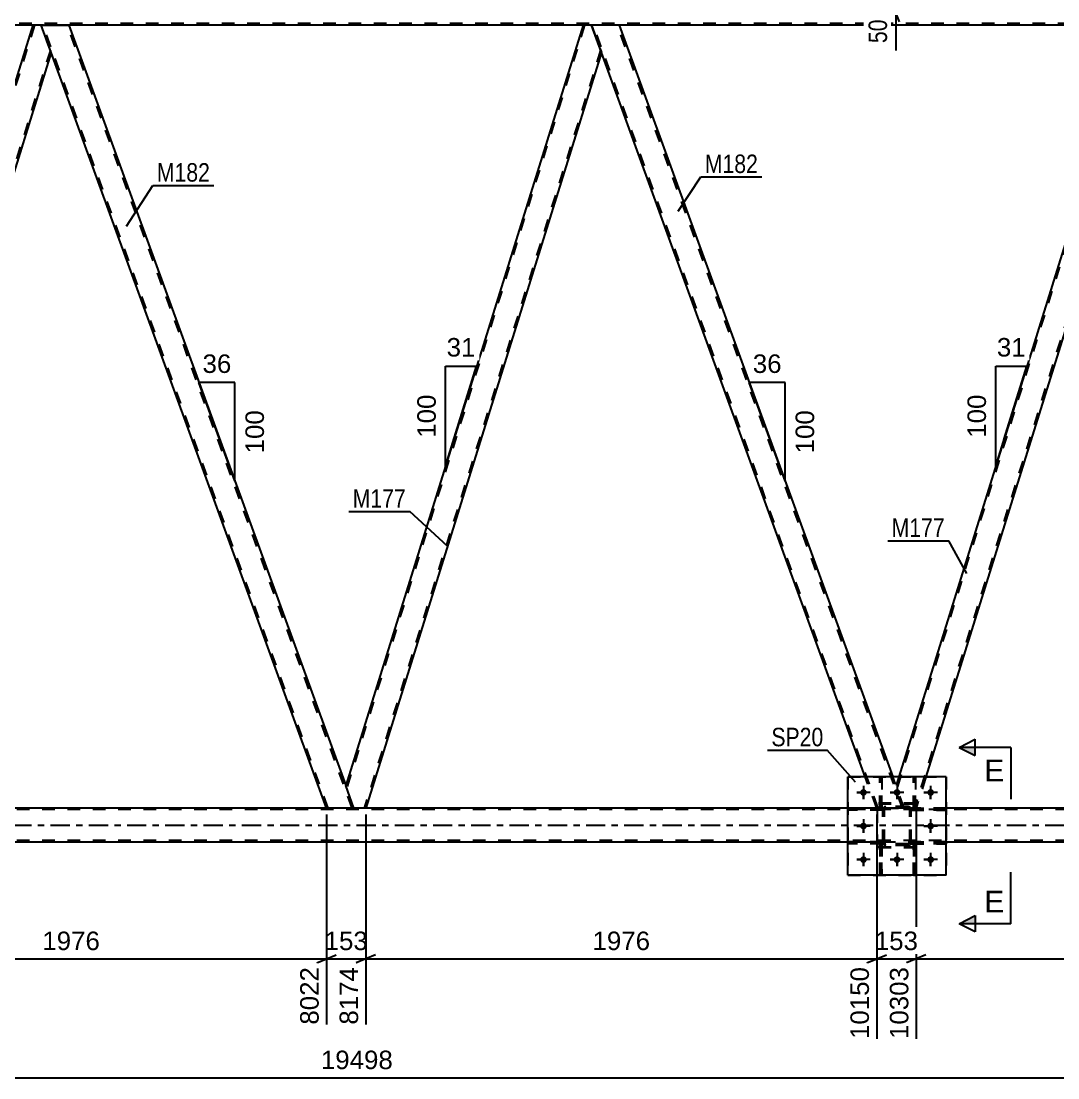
# Model space of a CAD drawing. Header units: millimetres. Extents: x 0 to 3377, y 0 to 1913.
# Drawn here: x 365.6 to 526, y 250.5 to 414.1 of the extents above; entities that cross this region are included whole.
import ezdxf

# ---------------------------------------------------------------- set-up
doc = ezdxf.new("R2010")
doc.units = ezdxf.units.MM
doc.linetypes.add('DXK_LINE_DOT2', pattern=[3.9198, 1.9599, -1.9599])
doc.linetypes.add('DXK_LINE_DOT3', pattern=[5.9187, 2.979, -0.9799, 0.9799, -0.9799])
doc.styles.add('Arial', font='ARIAL.TTF', dxfattribs={"height": 0.2})
doc.styles.add('Arial Narrow', font='ARIALN.TTF', dxfattribs={"height": 0.2})

# ---------------------------------------------------------------- blocks, each defined once
blk = doc.blocks.new('Part-203723820-3169 - 2969')
at = {"color": 2, "linetype": 'Continuous'}
for p, q in [((498.5, 297.11), (498.5, 297.11)), ((498.82, 297.11), (498.5, 297.11)), ((498.82, 297.11), (498.82, 297.11))]:
    blk.add_line(p, q, dxfattribs=at)
at = {"color": 7, "linetype": 'DXK_LINE_DOT2'}
for p, q in [((498.5, 292.27), (498.5, 297.11)), ((498.82, 292.27), (498.82, 297.11)), ((498.5, 292.87), (498.82, 292.87)), ((498.82, 292.27), (498.5, 292.27))]:
    blk.add_line(p, q, dxfattribs=at)
blk = doc.blocks.new('Part-203723820-3261 - 2969')
at = {"color": 7, "linetype": 'DXK_LINE_DOT2'}
for p, q in [((498.82, 286.75), (498.5, 286.75)), ((498.5, 286.75), (498.5, 281.91)), ((498.82, 281.91), (498.82, 286.75)), ((498.5, 286.15), (498.82, 286.15)), ((498.5, 281.91), (498.82, 281.91))]:
    blk.add_line(p, q, dxfattribs=at)
blk = doc.blocks.new('Part-203723820-3026 - 2969')
at = {"color": 7, "linetype": 'DXK_LINE_DOT2'}
for p, q in [((508.75, 292.27), (503.35, 292.27)), ((503.35, 292.27), (503.35, 291.95)), ((503.35, 291.95), (508.75, 291.95)), ((503.95, 291.95), (503.95, 292.27)), ((508.75, 291.95), (508.75, 292.27))]:
    blk.add_line(p, q, dxfattribs=at)
blk = doc.blocks.new('Part-203723820-3027 - 2969')
at = {"color": 7, "linetype": 'DXK_LINE_DOT2'}
for p, q in [((498.95, 287.07), (493.55, 287.07)), ((493.55, 287.07), (493.55, 286.75)), ((498.95, 286.75), (493.55, 286.75)), ((498.35, 286.75), (498.35, 287.07)), ((498.95, 286.75), (498.95, 287.07))]:
    blk.add_line(p, q, dxfattribs=at)
blk = doc.blocks.new('Bolt-203723820-3028 - 2969')
at = {"linetype": 'Continuous'}
for points in [[(496.47, 294.71, -1), (495.43, 294.71, -1)], [(501.67, 294.71, -1), (500.63, 294.71, -1)], [(506.87, 294.71, -1), (505.83, 294.71, -1)], [(496.47, 289.51, -1), (495.43, 289.51, -1)], [(506.87, 289.51, -1), (505.83, 289.51, -1)], [(496.47, 284.31, -1), (495.43, 284.31, -1)], [(501.67, 284.31, -1), (500.63, 284.31, -1)], [(506.87, 284.31, -1), (505.83, 284.31, -1)]]:
    blk.add_hatch(color=1, dxfattribs=at).paths.add_polyline_path(points)
at = {"color": 1, "linetype": 'Continuous'}
for p, q in [((496.99, 294.71), (494.91, 294.71)), ((495.95, 295.75), (495.95, 293.67)), ((502.19, 294.71), (500.11, 294.71)), ((501.15, 295.75), (501.15, 293.67)), ((507.39, 294.71), (505.31, 294.71)), ((506.35, 295.75), (506.35, 293.67)), ((495.95, 290.55), (495.95, 288.47)), ((506.35, 290.55), (506.35, 288.47)), ((496.99, 289.51), (494.91, 289.51)), ((507.39, 289.51), (505.31, 289.51)), ((495.95, 285.35), (495.95, 283.27)), ((501.15, 285.35), (501.15, 283.27)), ((506.35, 285.35), (506.35, 283.27)), ((496.99, 284.31), (494.91, 284.31)), ((502.19, 284.31), (500.11, 284.31)), ((507.39, 284.31), (505.31, 284.31))]:
    blk.add_line(p, q, dxfattribs=at)
blk = doc.blocks.new('Part-203723820-3033 - 2969')
at = {"color": 7, "linetype": 'DXK_LINE_DOT2'}
for p, q in [((504.15, 292.91), (498.15, 292.91)), ((498.15, 286.11), (498.15, 292.91)), ((504.15, 286.11), (504.15, 292.91)), ((504.15, 286.11), (498.15, 286.11))]:
    blk.add_line(p, q, dxfattribs=at)
blk = doc.blocks.new('Part-203723820-3055 - 2969')
at = {"color": 7, "linetype": 'DXK_LINE_DOT2'}
for p, q in [((508.75, 287.07), (503.35, 287.07)), ((503.35, 287.07), (503.35, 286.75)), ((503.35, 286.75), (508.75, 286.75)), ((503.95, 286.75), (503.95, 287.07)), ((508.75, 286.75), (508.75, 287.07))]:
    blk.add_line(p, q, dxfattribs=at)
blk = doc.blocks.new('Part-203723820-3177 - 2969')
at = {"color": 7, "linetype": 'DXK_LINE_DOT2'}
for p, q in [((778.48, 292.05), (91.99, 292.05)), ((508.75, 292.29), (493.55, 292.29)), ((778.48, 287.25), (91.99, 287.25)), ((508.75, 287.01), (493.55, 287.01))]:
    blk.add_line(p, q, dxfattribs=at)
at = {"color": 2, "linetype": 'Continuous'}
for p, q in [((493.55, 292.29), (253.33, 292.29)), ((663.82, 292.29), (508.75, 292.29)), ((493.55, 287.01), (253.33, 287.01)), ((663.82, 287.01), (508.75, 287.01))]:
    blk.add_line(p, q, dxfattribs=at)
at = {"color": 7, "linetype": 'DXK_LINE_DOT3'}
blk.add_line((91.99, 289.65), (778.48, 289.65), dxfattribs=at)
blk = doc.blocks.new('Part-203723820-3103 - 2969')
at = {"color": 7, "linetype": 'DXK_LINE_DOT2'}
for p, q in [((767.08, 413.75), (46.41, 413.75)), ((373, 413.51), (367.42, 413.51)), ((458.13, 413.51), (452.56, 413.51))]:
    blk.add_line(p, q, dxfattribs=at)
at = {"color": 2, "linetype": 'Continuous'}
for p, q in [((367.42, 413.51), (287.86, 413.51)), ((452.56, 413.51), (373, 413.51)), ((537.69, 413.51), (458.13, 413.51))]:
    blk.add_line(p, q, dxfattribs=at)
blk = doc.blocks.new('Part-203723820-3064 - 2969')
at = {"color": 7, "linetype": 'DXK_LINE_DOT2'}
for p, q in [((498.95, 292.03), (498.98, 292.22)), ((498.98, 292.22), (498.95, 292.03)), ((498.95, 286.99), (498.95, 292.03)), ((499.19, 292.03), (499.21, 292.12)), ((499.19, 286.99), (499.19, 292.03)), ((499.21, 292.12), (499.26, 292.2)), ((499.24, 292.48), (499.43, 292.51)), ((499.43, 292.51), (499.24, 292.48)), ((499.26, 292.2), (499.34, 292.25)), ((499.34, 292.25), (499.43, 292.27)), ((502.87, 292.51), (499.43, 292.51)), ((499.43, 292.27), (502.87, 292.27)), ((502.87, 292.51), (503.05, 292.48)), ((503.05, 292.48), (502.87, 292.51)), ((502.87, 292.27), (502.96, 292.25)), ((502.96, 292.25), (503.04, 292.2)), ((503.04, 292.2), (503.09, 292.12)), ((503.09, 292.12), (503.11, 292.03)), ((503.11, 286.99), (503.11, 292.03)), ((503.31, 292.22), (503.35, 292.03)), ((503.35, 292.03), (503.31, 292.22)), ((503.35, 286.99), (503.35, 292.03)), ((498.98, 286.81), (498.95, 286.99)), ((498.95, 286.99), (498.98, 286.81)), ((499.21, 286.9), (499.19, 286.99)), ((499.26, 286.82), (499.21, 286.9)), ((499.43, 286.51), (499.24, 286.55)), ((499.24, 286.55), (499.43, 286.51)), ((499.34, 286.77), (499.26, 286.82)), ((499.43, 286.75), (499.34, 286.77)), ((502.87, 286.75), (499.43, 286.75)), ((502.87, 286.51), (499.43, 286.51)), ((502.96, 286.77), (502.87, 286.75)), ((503.05, 286.55), (502.87, 286.51)), ((502.87, 286.51), (503.05, 286.55)), ((503.04, 286.82), (502.96, 286.77)), ((503.09, 286.9), (503.04, 286.82)), ((503.11, 286.99), (503.09, 286.9)), ((503.35, 286.99), (503.31, 286.81)), ((503.31, 286.81), (503.35, 286.99))]:
    blk.add_line(p, q, dxfattribs=at)
at = {"color": 7, "linetype": 'DXK_LINE_DOT3'}
blk.add_line((501.15, 289.51), (501.15, 289.51), dxfattribs=at)
at = {"color": 7, "linetype": 'DXK_LINE_DOT2'}
for centre, start, end in [((499.43, 292.03), 112.5, 157.5), ((499.43, 292.03), 112.5, 157.5), ((502.87, 292.03), 22.5, 67.5), ((502.87, 292.03), 22.5, 67.5), ((499.43, 286.99), 202.5, 247.5), ((499.43, 286.99), 202.5, 247.5), ((502.87, 286.99), 292.5, 337.5), ((502.87, 286.99), 292.5, 337.5)]:
    blk.add_arc(centre, 0.48, start, end, dxfattribs=at)
blk = doc.blocks.new('Part-203723820-3065 - 2969')
at = {"color": 7, "linetype": 'DXK_LINE_DOT2'}
for p, q in [((498.95, 292.03), (498.98, 292.22)), ((498.98, 292.22), (498.95, 292.03)), ((498.95, 286.99), (498.95, 292.03)), ((499.19, 292.03), (499.21, 292.12)), ((499.19, 286.99), (499.19, 292.03)), ((499.21, 292.12), (499.26, 292.2)), ((499.24, 292.48), (499.43, 292.51)), ((499.43, 292.51), (499.24, 292.48)), ((499.26, 292.2), (499.34, 292.25)), ((499.34, 292.25), (499.43, 292.27)), ((502.87, 292.51), (499.43, 292.51)), ((499.43, 292.27), (502.87, 292.27)), ((502.87, 292.51), (503.05, 292.48)), ((503.05, 292.48), (502.87, 292.51)), ((502.87, 292.27), (502.96, 292.25)), ((502.96, 292.25), (503.04, 292.2)), ((503.04, 292.2), (503.09, 292.12)), ((503.09, 292.12), (503.11, 292.03)), ((503.11, 286.99), (503.11, 292.03)), ((503.31, 292.22), (503.35, 292.03)), ((503.35, 292.03), (503.31, 292.22)), ((503.35, 286.99), (503.35, 292.03)), ((498.98, 286.81), (498.95, 286.99)), ((498.95, 286.99), (498.98, 286.81)), ((499.21, 286.9), (499.19, 286.99)), ((499.26, 286.82), (499.21, 286.9)), ((499.43, 286.51), (499.24, 286.55)), ((499.24, 286.55), (499.43, 286.51)), ((499.34, 286.77), (499.26, 286.82)), ((499.43, 286.75), (499.34, 286.77)), ((502.87, 286.75), (499.43, 286.75)), ((502.87, 286.51), (499.43, 286.51)), ((502.96, 286.77), (502.87, 286.75)), ((503.05, 286.55), (502.87, 286.51)), ((502.87, 286.51), (503.05, 286.55)), ((503.04, 286.82), (502.96, 286.77)), ((503.09, 286.9), (503.04, 286.82)), ((503.11, 286.99), (503.09, 286.9)), ((503.35, 286.99), (503.31, 286.81)), ((503.31, 286.81), (503.35, 286.99))]:
    blk.add_line(p, q, dxfattribs=at)
at = {"color": 7, "linetype": 'DXK_LINE_DOT3'}
blk.add_line((501.15, 289.51), (501.15, 289.51), dxfattribs=at)
at = {"color": 7, "linetype": 'DXK_LINE_DOT2'}
for centre, start, end in [((499.43, 292.03), 112.5, 157.5), ((499.43, 292.03), 112.5, 157.5), ((502.87, 292.03), 22.5, 67.5), ((502.87, 292.03), 22.5, 67.5), ((499.43, 286.99), 202.5, 247.5), ((499.43, 286.99), 202.5, 247.5), ((502.87, 286.99), 292.5, 337.5), ((502.87, 286.99), 292.5, 337.5)]:
    blk.add_arc(centre, 0.48, start, end, dxfattribs=at)
blk = doc.blocks.new('Part-203723820-3069 - 2969')
at = {"color": 7, "linetype": 'DXK_LINE_DOT2'}
for p, q in [((503.7, 281.91), (503.7, 286.75)), ((503.7, 286.75), (504.02, 286.75)), ((504.02, 286.75), (504.02, 281.91)), ((503.7, 286.15), (504.02, 286.15)), ((504.02, 281.91), (503.7, 281.91))]:
    blk.add_line(p, q, dxfattribs=at)
blk = doc.blocks.new('Part-203723820-3116 - 2969')
at = {"color": 7, "linetype": 'DXK_LINE_DOT2'}
for p, q in [((504.15, 293.05), (498.15, 293.05)), ((498.15, 286.25), (498.15, 293.05)), ((504.15, 286.25), (504.15, 293.05)), ((504.15, 286.25), (498.15, 286.25))]:
    blk.add_line(p, q, dxfattribs=at)
blk = doc.blocks.new('Bolt-203723820-3122 - 2969')
at = {"color": 1, "linetype": 'Continuous'}
for p, q in [((494.91, 294.71), (495.6, 294.71)), ((495.95, 295.75), (495.95, 295.06)), ((496.99, 294.71), (496.29, 294.71)), ((500.11, 294.71), (500.8, 294.71)), ((501.15, 295.75), (501.15, 295.06)), ((502.19, 294.71), (501.49, 294.71)), ((505.31, 294.71), (506, 294.71)), ((506.35, 295.75), (506.35, 295.06)), ((507.39, 294.71), (506.69, 294.71)), ((495.95, 293.67), (495.95, 294.36)), ((501.15, 293.67), (501.15, 294.36)), ((506.35, 293.67), (506.35, 294.36)), ((495.95, 290.55), (495.95, 289.86)), ((506.35, 290.55), (506.35, 289.86)), ((494.91, 289.51), (495.6, 289.51)), ((495.95, 288.47), (495.95, 289.16)), ((496.99, 289.51), (496.29, 289.51)), ((505.31, 289.51), (506, 289.51)), ((506.35, 288.47), (506.35, 289.16)), ((507.39, 289.51), (506.69, 289.51)), ((495.95, 285.35), (495.95, 284.66)), ((501.15, 285.35), (501.15, 284.66)), ((506.35, 285.35), (506.35, 284.66)), ((494.91, 284.31), (495.6, 284.31)), ((495.95, 283.27), (495.95, 283.96)), ((496.99, 284.31), (496.29, 284.31)), ((500.11, 284.31), (500.8, 284.31)), ((501.15, 283.27), (501.15, 283.96)), ((502.19, 284.31), (501.49, 284.31)), ((505.31, 284.31), (506, 284.31)), ((506.35, 283.27), (506.35, 283.96)), ((507.39, 284.31), (506.69, 284.31))]:
    blk.add_line(p, q, dxfattribs=at)
blk = doc.blocks.new('Part-203723820-3136 - 2969')
at = {"color": 7, "linetype": 'DXK_LINE_DOT2'}
for p, q in [((498.5, 281.91), (498.5, 286.75)), ((498.5, 286.75), (498.82, 286.75)), ((498.82, 286.75), (498.82, 281.91)), ((498.5, 286.15), (498.82, 286.15)), ((498.82, 281.91), (498.5, 281.91))]:
    blk.add_line(p, q, dxfattribs=at)
blk = doc.blocks.new('Part-203723820-3151 - 2969')
at = {"color": 2, "linetype": 'Continuous'}
for p, q in [((458.13, 413.51), (453.88, 413.51)), ((458.13, 413.51), (500.5, 297.11)), ((496.24, 297.11), (455.42, 409.26))]:
    blk.add_line(p, q, dxfattribs=at)
at = {"color": 7, "linetype": 'DXK_LINE_DOT2'}
for p, q in [((453.88, 413.51), (455.42, 409.26)), ((498.25, 292.29), (454.13, 413.51)), ((502, 292.29), (457.88, 413.51)), ((498, 292.29), (496.24, 297.11)), ((502.25, 292.29), (500.5, 297.11)), ((502.25, 292.29), (498, 292.29))]:
    blk.add_line(p, q, dxfattribs=at)
blk = doc.blocks.new('Part-203723820-3155 - 2969')
at = {"color": 7, "linetype": 'DXK_LINE_DOT2'}
for p, q in [((503.7, 292.27), (503.7, 297.11)), ((503.7, 297.11), (504.02, 297.11)), ((504.02, 297.11), (504.02, 292.27)), ((503.7, 292.87), (504.02, 292.87)), ((504.02, 292.27), (503.7, 292.27))]:
    blk.add_line(p, q, dxfattribs=at)
blk = doc.blocks.new('Part-203723820-3156 - 2969')
at = {"color": 7, "linetype": 'DXK_LINE_DOT2'}
for p, q in [((498.95, 292.27), (493.55, 292.27)), ((493.55, 292.27), (493.55, 291.95)), ((498.95, 291.95), (493.55, 291.95)), ((498.35, 291.95), (498.35, 292.27)), ((498.95, 291.95), (498.95, 292.27))]:
    blk.add_line(p, q, dxfattribs=at)
blk = doc.blocks.new('Part-203723820-3172 - 2969')
at = {"color": 7, "linetype": 'DXK_LINE_DOT2'}
for p, q in [((504.02, 286.75), (503.7, 286.75)), ((503.7, 286.75), (503.7, 281.91)), ((504.02, 281.91), (504.02, 286.75)), ((503.7, 286.15), (504.02, 286.15)), ((503.7, 281.91), (504.02, 281.91))]:
    blk.add_line(p, q, dxfattribs=at)
blk = doc.blocks.new('Part-203723820-3192 - 2969')
at = {"color": 2, "linetype": 'Continuous'}
for p, q in [((452.56, 413.51), (415.86, 295.76)), ((453.88, 413.51), (452.56, 413.51)), ((455.42, 409.26), (453.88, 413.51)), ((455.42, 409.26), (418.96, 292.29)), ((417.12, 292.29), (415.86, 295.76))]:
    blk.add_line(p, q, dxfattribs=at)
at = {"color": 7, "linetype": 'DXK_LINE_DOT2'}
for p, q in [((452.81, 413.51), (415.99, 295.39)), ((455.29, 409.63), (418.71, 292.29)), ((418.96, 292.29), (417.12, 292.29))]:
    blk.add_line(p, q, dxfattribs=at)
blk = doc.blocks.new('Part-203723820-3203 - 2969')
at = {"color": 7, "linetype": 'DXK_LINE_DOT2'}
for p, q in [((498.95, 292.27), (493.55, 292.27)), ((493.55, 291.95), (493.55, 292.27)), ((498.95, 291.95), (493.55, 291.95)), ((498.35, 291.95), (498.35, 292.27)), ((498.95, 292.27), (498.95, 291.95))]:
    blk.add_line(p, q, dxfattribs=at)
blk = doc.blocks.new('Part-203723820-3206 - 2969')
at = {"color": 2, "linetype": 'Continuous'}
for p, q in [((503.7, 297.11), (503.7, 297.11)), ((504.02, 297.11), (503.7, 297.11)), ((504.02, 297.11), (504.02, 297.11))]:
    blk.add_line(p, q, dxfattribs=at)
at = {"color": 7, "linetype": 'DXK_LINE_DOT2'}
for p, q in [((503.7, 292.27), (503.7, 297.11)), ((504.02, 292.27), (504.02, 297.11)), ((503.7, 292.87), (504.02, 292.87)), ((504.02, 292.27), (503.7, 292.27))]:
    blk.add_line(p, q, dxfattribs=at)
blk = doc.blocks.new('Part-203723820-3214 - 2969')
at = {"color": 7, "linetype": 'DXK_LINE_DOT2'}
for p, q in [((498.5, 292.27), (498.5, 297.11)), ((498.5, 297.11), (498.82, 297.11)), ((498.82, 297.11), (498.82, 292.27)), ((498.5, 292.87), (498.82, 292.87)), ((498.82, 292.27), (498.5, 292.27))]:
    blk.add_line(p, q, dxfattribs=at)
blk = doc.blocks.new('Part-203723820-3229 - 2969')
at = {"color": 7, "linetype": 'DXK_LINE_DOT2'}
for p, q in [((503.35, 291.95), (503.35, 292.27)), ((503.35, 292.27), (508.75, 292.27)), ((508.75, 291.95), (503.35, 291.95)), ((503.95, 291.95), (503.95, 292.27)), ((508.75, 292.27), (508.75, 291.95))]:
    blk.add_line(p, q, dxfattribs=at)
blk = doc.blocks.new('Part-203723820-3230 - 2969')
at = {"color": 7, "linetype": 'DXK_LINE_DOT2'}
for p, q in [((498.95, 287.07), (493.55, 287.07)), ((493.55, 286.75), (493.55, 287.07)), ((498.95, 286.75), (493.55, 286.75)), ((498.35, 286.75), (498.35, 287.07)), ((498.95, 287.07), (498.95, 286.75))]:
    blk.add_line(p, q, dxfattribs=at)
blk = doc.blocks.new('Part-203723820-3250 - 2969')
at = {"color": 7, "linetype": 'DXK_LINE_DOT2'}
for p, q in [((493.55, 297.11), (508.75, 297.11)), ((493.55, 297.11), (493.55, 281.91)), ((508.75, 297.11), (508.75, 281.91)), ((493.55, 281.91), (508.75, 281.91))]:
    blk.add_line(p, q, dxfattribs=at)
blk = doc.blocks.new('Part-203723820-3277 - 2969')
at = {"color": 2, "linetype": 'Continuous'}
for p, q in [((367.42, 413.51), (330.72, 295.76)), ((368.74, 413.51), (367.42, 413.51)), ((370.29, 409.26), (368.74, 413.51)), ((370.29, 409.26), (333.83, 292.29)), ((331.99, 292.29), (330.72, 295.76))]:
    blk.add_line(p, q, dxfattribs=at)
at = {"color": 7, "linetype": 'DXK_LINE_DOT2'}
for p, q in [((367.68, 413.51), (330.86, 295.39)), ((370.15, 409.63), (333.58, 292.29)), ((333.83, 292.29), (331.99, 292.29))]:
    blk.add_line(p, q, dxfattribs=at)
blk = doc.blocks.new('Part-203723820-3295 - 2969')
at = {"color": 2, "linetype": 'Continuous'}
for p, q in [((508.75, 297.11), (493.55, 297.11)), ((493.55, 281.91), (493.55, 297.11)), ((508.75, 281.91), (508.75, 297.11)), ((508.75, 281.91), (493.55, 281.91))]:
    blk.add_line(p, q, dxfattribs=at)
blk = doc.blocks.new('Part-203723820-3296 - 2969')
at = {"color": 7, "linetype": 'DXK_LINE_DOT2'}
for p, q in [((503.35, 286.75), (503.35, 287.07)), ((503.35, 287.07), (508.75, 287.07)), ((508.75, 286.75), (503.35, 286.75)), ((503.95, 286.75), (503.95, 287.07)), ((508.75, 287.07), (508.75, 286.75))]:
    blk.add_line(p, q, dxfattribs=at)
blk = doc.blocks.new('Part-203723820-3316 - 2969')
at = {"color": 7, "linetype": 'DXK_LINE_DOT2'}
for p, q in [((537.94, 413.51), (501.13, 295.39)), ((540.42, 409.63), (503.85, 292.29)), ((501.41, 297.11), (500.99, 295.76)), ((505.6, 297.11), (504.1, 292.29)), ((502.25, 292.29), (500.99, 295.76)), ((504.1, 292.29), (502.25, 292.29))]:
    blk.add_line(p, q, dxfattribs=at)
at = {"color": 2, "linetype": 'Continuous'}
for p, q in [((537.69, 413.51), (501.41, 297.11)), ((539.01, 413.51), (537.69, 413.51)), ((540.56, 409.26), (539.01, 413.51)), ((540.56, 409.26), (505.6, 297.11))]:
    blk.add_line(p, q, dxfattribs=at)
blk = doc.blocks.new('Part-203723820-3321 - 2969')
at = {"color": 2, "linetype": 'Continuous'}
for p, q in [((368.74, 413.51), (373, 413.51)), ((373, 413.51), (415.86, 295.76)), ((412.86, 292.29), (370.29, 409.26))]:
    blk.add_line(p, q, dxfattribs=at)
at = {"color": 7, "linetype": 'DXK_LINE_DOT2'}
for p, q in [((370.29, 409.26), (368.74, 413.51)), ((413.12, 292.29), (369, 413.51)), ((416.86, 292.29), (372.74, 413.51)), ((417.12, 292.29), (415.86, 295.76)), ((417.12, 292.29), (412.86, 292.29))]:
    blk.add_line(p, q, dxfattribs=at)
blk = doc.blocks.new('StraightDimension-203723820-4111 - 2969')
at = {"color": 7, "linetype": 'Continuous'}
for p, q in [((412.86, 291.29), (412.86, 258.76)), ((418.96, 291.29), (418.96, 258.76)), ((411.36, 268.35), (414.36, 269.55)), ((412.86, 268.95), (418.96, 268.95)), ((420.46, 269.55), (417.46, 268.35))]:
    blk.add_line(p, q, dxfattribs=at)
at = {"color": 0}
blk.add_wipeout([(419.85, 269.7), (419.85, 273.9), (411.98, 273.9), (411.98, 269.7)], dxfattribs=at)
at = {"color": 0, "linetype": 'Continuous'}
blk.add_wipeout([(418.36, 268.25), (414.16, 268.25), (414.16, 258.16), (418.36, 258.16)], dxfattribs=at)
at = {"color": 3, "style": 'Arial'}
blk.add_text('153', height=2.865, dxfattribs=at).set_placement((412.58, 270.3))
at = {"color": 3, "linetype": 'Continuous', "style": 'Arial'}
blk.add_text('8174', height=2.865, rotation=90.0002, dxfattribs=at).set_placement((417.76, 258.76))
blk = doc.blocks.new('AngleDimension-203723820-4641 - 2969')
at = {"color": 7, "linetype": 'Continuous'}
for p, q in [((431.28, 360.7), (436.1, 360.7)), ((431.28, 345.23), (436.1, 360.7)), ((431.28, 345.23), (431.28, 360.7)), ((432.6, 349.47), (436.1, 360.7))]:
    blk.add_line(p, q, dxfattribs=at)
at = {"color": 0}
for points in [[(436.51, 361.6), (436.51, 365.8), (430.86, 365.8), (430.86, 361.6)], [(430.38, 356.9), (426.18, 356.9), (426.18, 349.03), (430.38, 349.03)]]:
    blk.add_wipeout(points, dxfattribs=at)
at = {"color": 3, "style": 'Arial'}
blk.add_text('31', height=2.865, dxfattribs=at).set_placement((431.46, 362.2))
blk.add_text('100', height=2.865, rotation=90.0002, dxfattribs=at).set_placement((429.78, 349.63))
blk = doc.blocks.new('AngleDimension-203723820-4516 - 2969')
at = {"color": 7, "linetype": 'Continuous'}
for p, q in [((516.41, 360.7), (521.23, 360.7)), ((516.41, 345.23), (521.23, 360.7)), ((516.41, 345.23), (516.41, 360.7)), ((517.73, 349.47), (521.23, 360.7))]:
    blk.add_line(p, q, dxfattribs=at)
at = {"color": 0}
for points in [[(521.64, 361.6), (521.64, 365.8), (516, 365.8), (516, 361.6)], [(515.51, 356.9), (511.31, 356.9), (511.31, 349.03), (515.51, 349.03)]]:
    blk.add_wipeout(points, dxfattribs=at)
at = {"color": 3, "style": 'Arial'}
blk.add_text('31', height=2.865, dxfattribs=at).set_placement((516.6, 362.2))
blk.add_text('100', height=2.865, rotation=90.0002, dxfattribs=at).set_placement((514.91, 349.63))
blk = doc.blocks.new('StraightDimension-203723820-3878 - 2969')
at = {"color": 7, "linetype": 'Continuous'}
for p, q in [((504.1, 291.29), (504.1, 256.54)), ((583.13, 291.29), (583.13, 256.54)), ((505.6, 269.55), (502.6, 268.35)), ((504.1, 268.95), (583.13, 268.95)), ((581.63, 268.35), (584.63, 269.55))]:
    blk.add_line(p, q, dxfattribs=at)
at = {"color": 0}
blk.add_wipeout([(548.66, 269.7), (548.66, 273.9), (538.57, 273.9), (538.57, 269.7)], dxfattribs=at)
at = {"color": 0, "linetype": 'Continuous'}
blk.add_wipeout([(582.53, 268.25), (578.33, 268.25), (578.33, 255.94), (582.53, 255.94)], dxfattribs=at)
at = {"color": 3, "style": 'Arial'}
blk.add_text('1976', height=2.865, dxfattribs=at).set_placement((539.17, 270.3))
at = {"color": 3, "linetype": 'Continuous', "style": 'Arial'}
blk.add_text('12279', height=2.865, rotation=90.0002, dxfattribs=at).set_placement((581.93, 256.54))
blk = doc.blocks.new('StraightDimension-203723820-3751 - 2969')
at = {"color": 7, "linetype": 'Continuous'}
blk.add_line((45.77, 250.52), (789.34, 250.52), dxfattribs=at)
at = {"color": 0}
blk.add_wipeout([(423.72, 251.27), (423.72, 255.47), (411.4, 255.47), (411.4, 251.27)], dxfattribs=at)
at = {"color": 3, "style": 'Arial'}
blk.add_text('19498', height=2.865, dxfattribs=at).set_placement((412, 251.87))
blk = doc.blocks.new('AngleDimension-203723820-4721 - 2969')
at = {"color": 7, "linetype": 'Continuous'}
for p, q in [((398.69, 358.16), (393.14, 358.16)), ((398.69, 342.93), (393.14, 358.16)), ((398.69, 342.93), (398.69, 358.16)), ((398.69, 342.93), (398.69, 342.93))]:
    blk.add_line(p, q, dxfattribs=at)
at = {"color": 0}
for points in [[(398.74, 359.06), (398.74, 363.26), (393.09, 363.26), (393.09, 359.06)], [(403.79, 354.48), (399.59, 354.48), (399.59, 346.61), (403.79, 346.61)]]:
    blk.add_wipeout(points, dxfattribs=at)
at = {"color": 3, "style": 'Arial'}
blk.add_text('36', height=2.865, dxfattribs=at).set_placement((393.69, 359.66))
blk.add_text('100', height=2.865, rotation=90.0002, dxfattribs=at).set_placement((403.19, 347.21))
blk = doc.blocks.new('StraightDimension-203723820-3902 - 2969')
at = {"color": 7, "linetype": 'Continuous'}
for p, q in [((498, 291.29), (498, 256.54)), ((504.1, 291.29), (504.1, 256.54)), ((496.5, 268.35), (499.5, 269.55)), ((498, 268.95), (504.1, 268.95)), ((505.6, 269.55), (502.6, 268.35))]:
    blk.add_line(p, q, dxfattribs=at)
at = {"color": 0}
blk.add_wipeout([(504.98, 269.7), (504.98, 273.9), (497.11, 273.9), (497.11, 269.7)], dxfattribs=at)
at = {"color": 0, "linetype": 'Continuous'}
blk.add_wipeout([(503.5, 268.25), (499.3, 268.25), (499.3, 255.94), (503.5, 255.94)], dxfattribs=at)
at = {"color": 3, "style": 'Arial'}
blk.add_text('153', height=2.865, dxfattribs=at).set_placement((497.71, 270.3))
at = {"color": 3, "linetype": 'Continuous', "style": 'Arial'}
blk.add_text('10303', height=2.865, rotation=90.0002, dxfattribs=at).set_placement((502.9, 256.54))
blk = doc.blocks.new('StraightDimension-203723820-3926 - 2969')
at = {"color": 7, "linetype": 'Continuous'}
for p, q in [((418.96, 291.29), (418.96, 258.76)), ((498, 291.29), (498, 256.54)), ((420.46, 269.55), (417.46, 268.35)), ((418.96, 268.95), (498, 268.95)), ((496.5, 268.35), (499.5, 269.55))]:
    blk.add_line(p, q, dxfattribs=at)
at = {"color": 0}
blk.add_wipeout([(463.53, 269.7), (463.53, 273.9), (453.43, 273.9), (453.43, 269.7)], dxfattribs=at)
at = {"color": 0, "linetype": 'Continuous'}
blk.add_wipeout([(497.4, 268.25), (493.2, 268.25), (493.2, 255.94), (497.4, 255.94)], dxfattribs=at)
at = {"color": 3, "style": 'Arial'}
blk.add_text('1976', height=2.865, dxfattribs=at).set_placement((454.03, 270.3))
at = {"color": 3, "linetype": 'Continuous', "style": 'Arial'}
blk.add_text('10150', height=2.865, rotation=90.0002, dxfattribs=at).set_placement((496.8, 256.54))
blk = doc.blocks.new('StraightDimension-203723820-4087 - 2969')
at = {"color": 7, "linetype": 'Continuous'}
for p, q in [((333.83, 291.29), (333.83, 258.76)), ((412.86, 291.29), (412.86, 258.76)), ((335.33, 269.55), (332.33, 268.35)), ((333.83, 268.95), (412.86, 268.95)), ((411.36, 268.35), (414.36, 269.55))]:
    blk.add_line(p, q, dxfattribs=at)
at = {"color": 0}
blk.add_wipeout([(378.39, 269.7), (378.39, 273.9), (368.3, 273.9), (368.3, 269.7)], dxfattribs=at)
at = {"color": 0, "linetype": 'Continuous'}
blk.add_wipeout([(412.26, 268.25), (408.06, 268.25), (408.06, 258.16), (412.26, 258.16)], dxfattribs=at)
at = {"color": 3, "style": 'Arial'}
blk.add_text('1976', height=2.865, dxfattribs=at).set_placement((368.9, 270.3))
at = {"color": 3, "linetype": 'Continuous', "style": 'Arial'}
blk.add_text('8022', height=2.865, rotation=90.0002, dxfattribs=at).set_placement((411.66, 258.76))
blk = doc.blocks.new('AngleDimension-203723820-4732 - 2969')
at = {"color": 7, "linetype": 'Continuous'}
for p, q in [((483.82, 358.16), (478.28, 358.16)), ((483.82, 342.93), (478.28, 358.16)), ((483.82, 342.93), (483.82, 358.16)), ((483.82, 342.93), (483.82, 342.93))]:
    blk.add_line(p, q, dxfattribs=at)
at = {"color": 0}
for points in [[(483.87, 359.06), (483.87, 363.26), (478.23, 363.26), (478.23, 359.06)], [(488.92, 354.48), (484.72, 354.48), (484.72, 346.61), (488.92, 346.61)]]:
    blk.add_wipeout(points, dxfattribs=at)
at = {"color": 3, "style": 'Arial'}
blk.add_text('36', height=2.865, dxfattribs=at).set_placement((478.83, 359.66))
blk.add_text('100', height=2.865, rotation=90.0002, dxfattribs=at).set_placement((488.32, 347.21))
blk = doc.blocks.new('StraightDimension-203723820-4791 - 2969')
at = {"color": 7, "linetype": 'Continuous'}
for p, q in [((500.35, 419.01), (501.55, 416.01)), ((468.95, 417.51), (503.35, 417.51)), ((500.95, 415.51), (500.95, 417.51)), ((501.55, 414.01), (500.35, 417.01)), ((468.95, 415.51), (503.35, 415.51))]:
    blk.add_line(p, q, dxfattribs=at)
at = {"color": 0}
blk.add_wipeout([(500.2, 414.98), (496, 414.98), (496, 410.13), (500.2, 410.13)], dxfattribs=at)
at = {"color": 7, "linetype": 'Continuous'}
blk.add_line((500.95, 415.51), (500.95, 409.6), dxfattribs=at)
blk.add_line((500.95, 415.51), (500.95, 409.6), dxfattribs=at)
at = {"color": 3, "style": 'Arial Narrow'}
blk.add_text('50', height=2.863, rotation=90.0002, dxfattribs=at).set_placement((499.6, 410.73))
blk = doc.blocks.new('SectionMark-203723820-4803 - 2969')
at = {"linetype": 'Continuous'}
for points in [[(513.25, 301.69), (513.25, 300.44), (510.75, 301.69)], [(513.25, 275.64), (513.25, 274.39), (510.75, 274.39)]]:
    blk.add_hatch(color=6, dxfattribs=at).paths.add_polyline_path(points)
at = {"color": 6, "linetype": 'Continuous'}
for p, q in [((510.75, 301.69), (513.25, 302.94)), ((513.25, 300.44), (513.25, 302.94)), ((518.75, 301.69), (510.75, 301.69)), ((510.75, 301.69), (513.25, 300.44)), ((518.75, 301.69), (518.75, 293.69)), ((518.75, 274.39), (518.75, 282.39)), ((510.75, 274.39), (513.25, 275.64)), ((513.25, 275.64), (513.25, 273.14)), ((518.75, 274.39), (510.75, 274.39)), ((513.25, 273.14), (510.75, 274.39))]:
    blk.add_line(p, q, dxfattribs=at)
at = {"color": 0, "linetype": 'Continuous'}
for points in [[(517.75, 296.44), (517.75, 299.94), (514.64, 299.94), (514.64, 296.44)], [(517.75, 276.14), (517.75, 279.64), (514.64, 279.64), (514.64, 276.14)]]:
    blk.add_wipeout(points, dxfattribs=at)
at = {"color": 3, "linetype": 'Continuous', "style": 'Arial'}
for p in [(514.64, 296.44), (514.64, 276.14)]:
    blk.add_text('E', height=3.34, dxfattribs=at).set_placement(p)
blk = doc.blocks.new('Mark-203723820-3147 - 2969')
at = {"color": 0}
blk.add_wipeout([(479.64, 390.61), (479.64, 393.61), (471.41, 393.61), (471.41, 390.61)], dxfattribs=at)
blk.add_wipeout([(479.64, 390.61), (479.64, 393.61), (471.41, 393.61), (471.41, 390.61)], dxfattribs=at)
at = {"color": 30, "linetype": 'Continuous'}
for p, q in [((467.28, 384.69), (470.81, 390.01)), ((470.81, 390.01), (480.24, 390.01))]:
    blk.add_line(p, q, dxfattribs=at)
at = {"color": 3, "style": 'Arial Narrow'}
blk.add_text('M182', height=2.863, dxfattribs=at).set_placement((471.41, 390.61))
blk = doc.blocks.new('Mark-203723820-3188 - 2969')
at = {"color": 0}
blk.add_wipeout([(425.14, 338.79), (425.14, 341.79), (416.92, 341.79), (416.92, 338.79)], dxfattribs=at)
blk.add_wipeout([(425.14, 338.79), (425.14, 341.79), (416.92, 341.79), (416.92, 338.79)], dxfattribs=at)
at = {"color": 30, "linetype": 'Continuous'}
for p in [(416.32, 338.19), (431.61, 332.85)]:
    blk.add_line(p, (425.74, 338.19), dxfattribs=at)
at = {"color": 3, "style": 'Arial Narrow'}
blk.add_text('M177', height=2.863, dxfattribs=at).set_placement((416.92, 338.79))
blk = doc.blocks.new('Mark-203723820-3291 - 2969')
at = {"color": 0}
blk.add_wipeout([(489.75, 301.86), (489.75, 304.86), (481.71, 304.86), (481.71, 301.86)], dxfattribs=at)
blk.add_wipeout([(489.75, 301.86), (489.75, 304.86), (481.71, 304.86), (481.71, 301.86)], dxfattribs=at)
at = {"color": 30, "linetype": 'Continuous'}
for p in [(481.11, 301.26), (494.7, 296.32)]:
    blk.add_line(p, (490.35, 301.26), dxfattribs=at)
at = {"color": 3, "style": 'Arial Narrow'}
blk.add_text('SP20', height=2.863, dxfattribs=at).set_placement((481.71, 301.86))
blk = doc.blocks.new('Mark-203723820-3312 - 2969')
at = {"color": 0}
blk.add_wipeout([(508.54, 334.28), (508.54, 337.28), (500.31, 337.28), (500.31, 334.28)], dxfattribs=at)
blk.add_wipeout([(508.54, 334.28), (508.54, 337.28), (500.31, 337.28), (500.31, 334.28)], dxfattribs=at)
at = {"color": 30, "linetype": 'Continuous'}
for p in [(499.71, 333.68), (511.93, 328.6)]:
    blk.add_line(p, (509.14, 333.68), dxfattribs=at)
at = {"color": 3, "style": 'Arial Narrow'}
blk.add_text('M177', height=2.863, dxfattribs=at).set_placement((500.31, 334.28))
blk = doc.blocks.new('Mark-203723820-3317 - 2969')
at = {"color": 0}
blk.add_wipeout([(394.85, 389.28), (394.85, 392.28), (386.62, 392.28), (386.62, 389.28)], dxfattribs=at)
blk.add_wipeout([(394.85, 389.28), (394.85, 392.28), (386.62, 392.28), (386.62, 389.28)], dxfattribs=at)
at = {"color": 30, "linetype": 'Continuous'}
for p, q in [((381.92, 382.37), (386.02, 388.68)), ((386.02, 388.68), (395.45, 388.68))]:
    blk.add_line(p, q, dxfattribs=at)
at = {"color": 3, "style": 'Arial Narrow'}
blk.add_text('M182', height=2.863, dxfattribs=at).set_placement((386.62, 389.28))

msp = doc.modelspace()

# ---------------------------------------------------------------- block references
for name in ['Part-203723820-3103 - 2969', 'Part-203723820-3277 - 2969', 'Part-203723820-3321 - 2969', 'Part-203723820-3192 - 2969', 'Part-203723820-3151 - 2969', 'Part-203723820-3316 - 2969', 'Part-203723820-3250 - 2969', 'Part-203723820-3295 - 2969', 'Part-203723820-3169 - 2969', 'Part-203723820-3214 - 2969', 'Part-203723820-3155 - 2969', 'Part-203723820-3206 - 2969', 'Bolt-203723820-3028 - 2969', 'Bolt-203723820-3122 - 2969', 'Part-203723820-3116 - 2969', 'Part-203723820-3033 - 2969', 'Part-203723820-3177 - 2969', 'Part-203723820-3156 - 2969', 'Part-203723820-3203 - 2969', 'Part-203723820-3064 - 2969', 'Part-203723820-3065 - 2969', 'Part-203723820-3026 - 2969', 'Part-203723820-3229 - 2969', 'Part-203723820-3027 - 2969', 'Part-203723820-3230 - 2969', 'Part-203723820-3261 - 2969', 'Part-203723820-3136 - 2969', 'Part-203723820-3055 - 2969', 'Part-203723820-3296 - 2969', 'Part-203723820-3069 - 2969', 'Part-203723820-3172 - 2969']:
    msp.add_blockref(name, (0, 0))

# ---------------------------------------------------------------- next in the draw order: block references
for name in ['StraightDimension-203723820-4791 - 2969', 'AngleDimension-203723820-4641 - 2969', 'AngleDimension-203723820-4516 - 2969', 'StraightDimension-203723820-4111 - 2969', 'StraightDimension-203723820-3878 - 2969']:
    msp.add_blockref(name, (0, 0))

# ---------------------------------------------------------------- next in the draw order: block references
msp.add_blockref('StraightDimension-203723820-3751 - 2969', (0, 0))

# ---------------------------------------------------------------- next in the draw order: block references
for name in ['Mark-203723820-3147 - 2969', 'Mark-203723820-3317 - 2969', 'AngleDimension-203723820-4721 - 2969', 'AngleDimension-203723820-4732 - 2969', 'Mark-203723820-3188 - 2969', 'Mark-203723820-3312 - 2969', 'Mark-203723820-3291 - 2969', 'SectionMark-203723820-4803 - 2969', 'StraightDimension-203723820-4087 - 2969', 'StraightDimension-203723820-3902 - 2969']:
    msp.add_blockref(name, (0, 0))

# ---------------------------------------------------------------- next in the draw order: block references
msp.add_blockref('StraightDimension-203723820-3926 - 2969', (0, 0))

doc.saveas('drawing.dxf')
